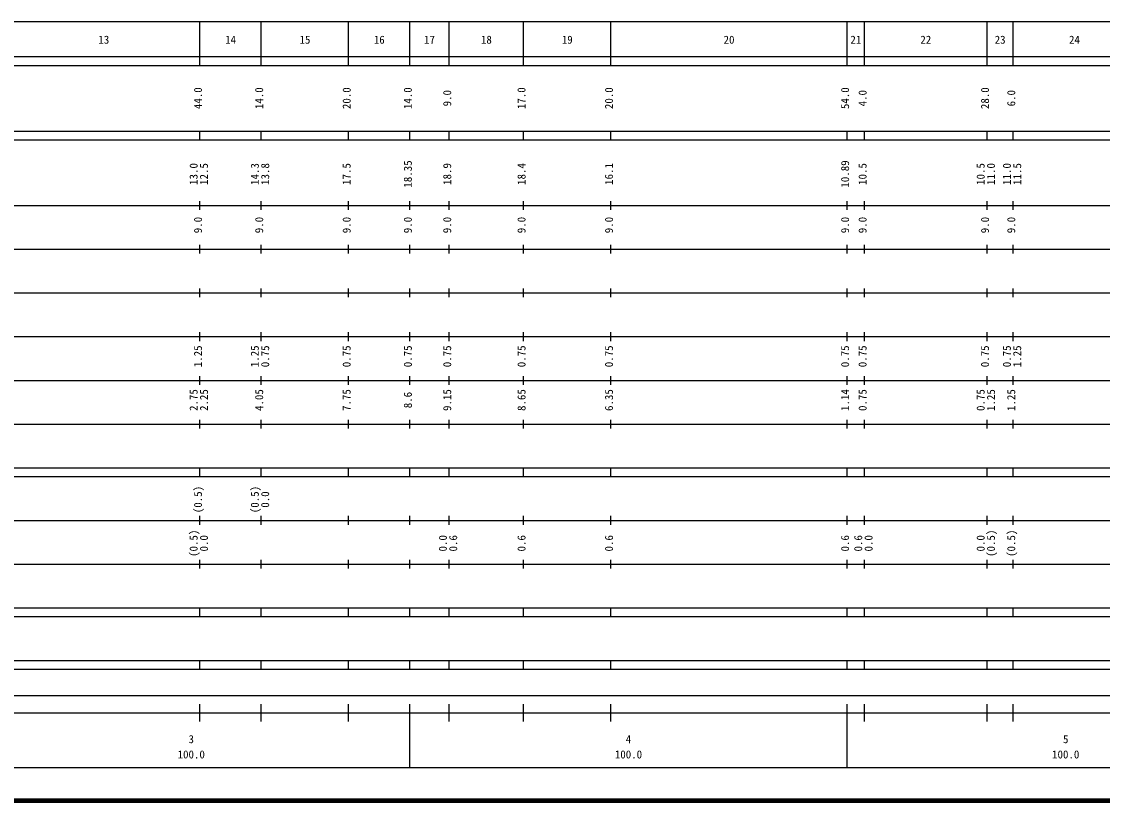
# Model space of a CAD drawing. Units: millimetres on the paper, enlarged 1000 times. Extents: x 40000 to 680000, y 20000 to 380000.
# Drawn here: x 279204 to 526388, y 20000 to 198000 of the extents above; entities that cross this region are included whole.
import ezdxf
from ezdxf.enums import TextEntityAlignment as Align

# ---------------------------------------------------------------- set-up
doc = ezdxf.new("R2010")
doc.units = ezdxf.units.MM
doc.header["$LTSCALE"] = 1000
doc.layers.add('M-TTL', color=2, linetype='Continuous', lineweight=140)
doc.layers.add('M-TTL-BAND', color=7, linetype='Continuous', lineweight=25)
doc.styles.add('ＭＳ ゴシック', font='')
doc.styles.get('ＭＳ ゴシック').set_extended_font_data('MS Gothic')

msp = doc.modelspace()

# ---------------------------------------------------------------- linework, layer by layer
at = {"layer": 'M-TTL'}
msp.add_line((40000, 20000), (680000, 20000), dxfattribs=at)
at = {"layer": 'M-TTL-BAND'}
for p, q in [((68000, 198000), (579000, 198000)), ((320000, 188000), (320000, 198000)), ((334000, 188000), (334000, 198000)), ((354000, 188000), (354000, 198000)), ((368000, 188000), (368000, 198000)), ((377000, 188000), (377000, 198000)), ((394000, 188000), (394000, 198000)), ((414000, 188000), (414000, 198000)), ((468000, 188000), (468000, 198000)), ((472000, 188000), (472000, 198000)), ((500000, 188000), (500000, 198000)), ((506000, 188000), (506000, 198000)), ((40000, 190000), (579000, 190000)), ((40000, 188000), (579000, 188000)), ((40000, 173000), (579000, 173000)), ((40000, 171000), (579000, 171000)), ((320000, 171000), (320000, 173000)), ((334000, 171000), (334000, 173000)), ((354000, 171000), (354000, 173000)), ((368000, 171000), (368000, 173000)), ((377000, 171000), (377000, 173000)), ((394000, 171000), (394000, 173000)), ((414000, 171000), (414000, 173000)), ((468000, 171000), (468000, 173000)), ((472000, 171000), (472000, 173000)), ((500000, 171000), (500000, 173000)), ((506000, 171000), (506000, 173000)), ((40000, 156000), (579000, 156000)), ((320000, 155000), (320000, 157000)), ((334000, 155000), (334000, 157000)), ((354000, 155000), (354000, 157000)), ((368000, 155000), (368000, 157000)), ((377000, 155000), (377000, 157000)), ((394000, 155000), (394000, 157000)), ((414000, 155000), (414000, 157000)), ((468000, 155000), (468000, 157000)), ((472000, 155000), (472000, 157000)), ((500000, 155000), (500000, 157000)), ((506000, 155000), (506000, 157000)), ((46000, 146000), (579000, 146000)), ((320000, 145000), (320000, 147000)), ((334000, 145000), (334000, 147000)), ((354000, 145000), (354000, 147000)), ((368000, 145000), (368000, 147000)), ((377000, 145000), (377000, 147000)), ((394000, 145000), (394000, 147000)), ((414000, 145000), (414000, 147000)), ((468000, 145000), (468000, 147000)), ((472000, 145000), (472000, 147000)), ((500000, 145000), (500000, 147000)), ((506000, 145000), (506000, 147000)), ((52000, 136000), (579000, 136000)), ((320000, 135000), (320000, 137000)), ((334000, 135000), (334000, 137000)), ((354000, 135000), (354000, 137000)), ((368000, 135000), (368000, 137000)), ((377000, 135000), (377000, 137000)), ((394000, 135000), (394000, 137000)), ((414000, 135000), (414000, 137000)), ((468000, 135000), (468000, 137000)), ((472000, 135000), (472000, 137000)), ((500000, 135000), (500000, 137000)), ((506000, 135000), (506000, 137000)), ((320000, 125000), (320000, 127000)), ((334000, 125000), (334000, 127000)), ((354000, 125000), (354000, 127000)), ((368000, 125000), (368000, 127000)), ((377000, 125000), (377000, 127000)), ((394000, 125000), (394000, 127000)), ((414000, 125000), (414000, 127000)), ((468000, 125000), (468000, 127000)), ((472000, 125000), (472000, 127000)), ((500000, 125000), (500000, 127000)), ((506000, 125000), (506000, 127000)), ((46000, 126000), (579000, 126000)), ((320000, 115000), (320000, 117000)), ((334000, 115000), (334000, 117000)), ((354000, 115000), (354000, 117000)), ((368000, 115000), (368000, 117000)), ((377000, 115000), (377000, 117000)), ((394000, 115000), (394000, 117000)), ((414000, 115000), (414000, 117000)), ((468000, 115000), (468000, 117000)), ((472000, 115000), (472000, 117000)), ((500000, 115000), (500000, 117000)), ((506000, 115000), (506000, 117000)), ((52000, 116000), (579000, 116000)), ((320000, 105000), (320000, 107000)), ((334000, 105000), (334000, 107000)), ((354000, 105000), (354000, 107000)), ((368000, 105000), (368000, 107000)), ((377000, 105000), (377000, 107000)), ((394000, 105000), (394000, 107000)), ((414000, 105000), (414000, 107000)), ((468000, 105000), (468000, 107000)), ((472000, 105000), (472000, 107000)), ((500000, 105000), (500000, 107000)), ((506000, 105000), (506000, 107000)), ((46000, 106000), (579000, 106000)), ((40000, 96000), (579000, 96000)), ((40000, 94000), (579000, 94000)), ((320000, 94000), (320000, 96000)), ((334000, 94000), (334000, 96000)), ((354000, 94000), (354000, 96000)), ((368000, 94000), (368000, 96000)), ((377000, 94000), (377000, 96000)), ((394000, 94000), (394000, 96000)), ((414000, 94000), (414000, 96000)), ((468000, 94000), (468000, 96000)), ((472000, 94000), (472000, 96000)), ((500000, 94000), (500000, 96000)), ((506000, 94000), (506000, 96000)), ((320000, 83000), (320000, 85000)), ((334000, 83000), (334000, 85000)), ((354000, 83000), (354000, 85000)), ((368000, 83000), (368000, 85000)), ((377000, 83000), (377000, 85000)), ((394000, 83000), (394000, 85000)), ((414000, 83000), (414000, 85000)), ((468000, 83000), (468000, 85000)), ((472000, 83000), (472000, 85000)), ((500000, 83000), (500000, 85000)), ((506000, 83000), (506000, 85000)), ((49000, 84000), (579000, 84000)), ((320000, 73000), (320000, 75000)), ((334000, 73000), (334000, 75000)), ((354000, 73000), (354000, 75000)), ((368000, 73000), (368000, 75000)), ((377000, 73000), (377000, 75000)), ((394000, 73000), (394000, 75000)), ((414000, 73000), (414000, 75000)), ((468000, 73000), (468000, 75000)), ((472000, 73000), (472000, 75000)), ((500000, 73000), (500000, 75000)), ((506000, 73000), (506000, 75000)), ((40000, 74000), (579000, 74000)), ((40000, 64000), (579000, 64000)), ((40000, 62000), (579000, 62000)), ((320000, 62000), (320000, 64000)), ((334000, 62000), (334000, 64000)), ((354000, 62000), (354000, 64000)), ((368000, 62000), (368000, 64000)), ((377000, 62000), (377000, 64000)), ((394000, 62000), (394000, 64000)), ((414000, 62000), (414000, 64000)), ((468000, 62000), (468000, 64000)), ((472000, 62000), (472000, 64000)), ((500000, 62000), (500000, 64000)), ((506000, 62000), (506000, 64000)), ((40000, 52000), (579000, 52000)), ((320000, 50000), (320000, 52000)), ((334000, 50000), (334000, 52000)), ((354000, 50000), (354000, 52000)), ((368000, 50000), (368000, 52000)), ((377000, 50000), (377000, 52000)), ((394000, 50000), (394000, 52000)), ((414000, 50000), (414000, 52000)), ((468000, 50000), (468000, 52000)), ((472000, 50000), (472000, 52000)), ((500000, 50000), (500000, 52000)), ((506000, 50000), (506000, 52000)), ((40000, 50000), (579000, 50000)), ((71000, 44000), (565000, 44000)), ((40000, 40000), (579000, 40000)), ((320000, 38000), (320000, 42000)), ((334000, 38000), (334000, 42000)), ((354000, 38000), (354000, 42000)), ((368000, 27500), (368000, 42000)), ((377000, 38000), (377000, 42000)), ((394000, 38000), (394000, 42000)), ((414000, 38000), (414000, 42000)), ((468000, 27500), (468000, 42000)), ((472000, 38000), (472000, 42000)), ((500000, 38000), (500000, 42000)), ((506000, 38000), (506000, 42000)), ((68000, 27500), (579000, 27500))]:
    msp.add_line(p, q, dxfattribs=at)

# ---------------------------------------------------------------- texts
at = {"layer": 'M-TTL-BAND', "style": 'ＭＳ ゴシック'}
for s, p in [('13', (298000, 192405)), ('14', (327000, 192405)), ('15', (344000, 192405)), ('16', (361000, 192405)), ('17', (372500, 192405)), ('18', (385500, 192405)), ('19', (404000, 192405)), ('20', (441000, 192405)), ('21', (470000, 192405)), ('22', (486000, 192405)), ('23', (503000, 192405)), ('24', (520000, 192405)), ('3', (318000, 32523)), ('4', (418000, 32523)), ('5', (518000, 32523)), ('100.0', (318000, 29033)), ('100.0', (418000, 29033)), ('100.0', (518000, 29033))]:
    msp.add_text(s, height=1833, dxfattribs=at).set_placement(p, align=Align.BOTTOM_CENTER)
for s, p in [('44.0', (321000, 180500)), ('14.0', (335000, 180500)), ('20.0', (355000, 180500)), ('14.0', (369000, 180500)), ('9.0', (378000, 180500)), ('17.0', (395000, 180500)), ('20.0', (415000, 180500)), ('54.0', (469000, 180500)), ('4.0', (473000, 180500)), ('28.0', (501000, 180500)), ('6.0', (507000, 180500)), ('18.35', (369000, 163174)), ('10.89', (469000, 163174)), ('13.0', (320000, 163174)), ('12.5', (322370, 163174)), ('14.3', (334000, 163174)), ('13.8', (336370, 163174)), ('17.5', (355000, 163174)), ('18.9', (378000, 163174)), ('18.4', (395000, 163174)), ('16.1', (415000, 163174)), ('10.5', (473000, 163174)), ('10.5', (500000, 163174)), ('11.0', (502370, 163174)), ('11.0', (506000, 163174)), ('11.5', (508370, 163174)), ('9.0', (321000, 151500)), ('9.0', (335000, 151500)), ('9.0', (355000, 151500)), ('9.0', (369000, 151500)), ('9.0', (378000, 151500)), ('9.0', (395000, 151500)), ('9.0', (415000, 151500)), ('9.0', (469000, 151500)), ('9.0', (473000, 151500)), ('9.0', (501000, 151500)), ('9.0', (507000, 151500)), ('1.25', (321000, 121500)), ('1.25', (334000, 121500)), ('0.75', (336370, 121500)), ('0.75', (355000, 121500)), ('0.75', (369000, 121500)), ('0.75', (378000, 121500)), ('0.75', (395000, 121500)), ('0.75', (415000, 121500)), ('0.75', (469000, 121500)), ('0.75', (473000, 121500)), ('0.75', (501000, 121500)), ('0.75', (506000, 121500)), ('1.25', (508370, 121500)), ('2.75', (320000, 111500)), ('2.25', (322370, 111500)), ('4.05', (335000, 111500)), ('7.75', (355000, 111500)), ('9.15', (378000, 111500)), ('8.65', (395000, 111500)), ('6.35', (415000, 111500)), ('1.14', (469000, 111500)), ('0.75', (473000, 111500)), ('0.75', (500000, 111500)), ('1.25', (502370, 111500)), ('1.25', (507000, 111500)), ('8.6', (369000, 111500)), ('(0.5)', (321000, 88764)), ('(0.5)', (334000, 88764)), ('0.0', (336370, 88764)), ('(0.5)', (320000, 78764)), ('0.0', (322370, 78764)), ('0.0', (377000, 78764)), ('0.6', (379370, 78764)), ('0.6', (395000, 78764)), ('0.6', (415000, 78764)), ('0.6', (469000, 78764)), ('0.6', (472000, 78764)), ('0.0', (474370, 78764)), ('0.0', (500000, 78764)), ('(0.5)', (502370, 78764)), ('(0.5)', (507000, 78764))]:
    msp.add_text(s, height=1833, rotation=90, dxfattribs=at).set_placement(p, align=Align.BOTTOM_CENTER)

doc.saveas('drawing.dxf')
